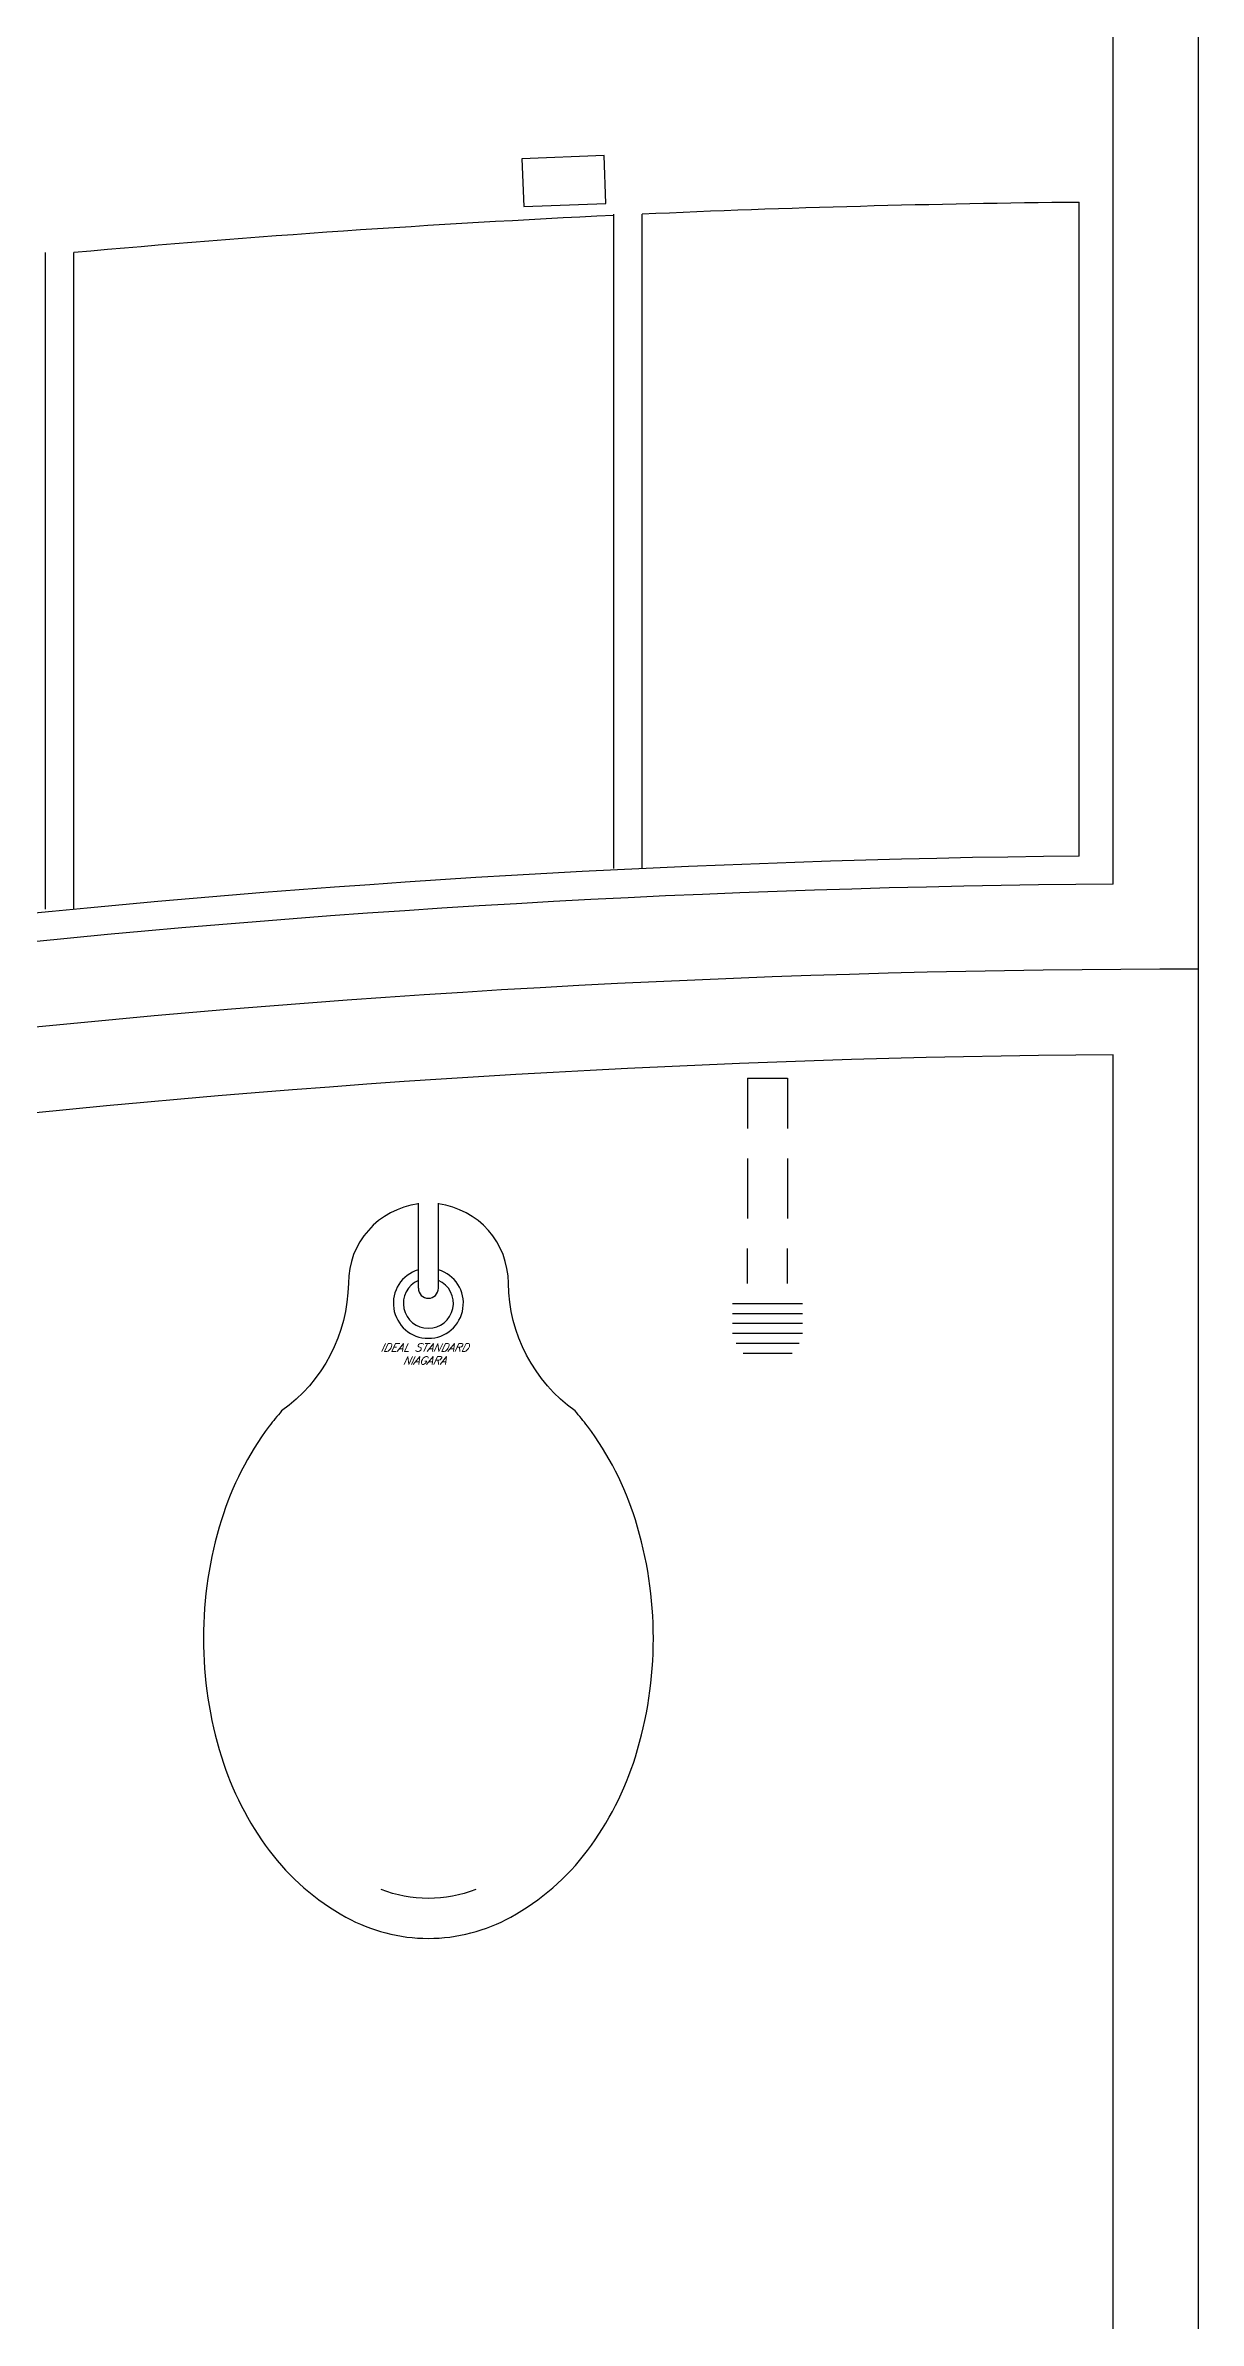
# Model space of a CAD drawing. Header units: millimetres. Extents: x 209.8 to 281.8, y 45 to 110.
# Drawn here: x 226.591 to 227.605, y 90.645 to 92.646 of the extents above; entities that cross this region are included whole.
import ezdxf
from ezdxf.enums import TextEntityAlignment as Align

# ---------------------------------------------------------------- set-up
doc = ezdxf.new("R2010")
doc.units = ezdxf.units.MM
doc.header["$LTSCALE"] = 0.65
for name, color, linetype in [('mobiliario', 30, 'Continuous'), ('murodelgado', 1, 'Continuous'), ('murosgrueso', 5, 'Continuous')]:
    doc.layers.add(name, color=color, linetype=linetype)
doc.styles.add('ROMANS', font='romans', dxfattribs={"height": 0.25})

msp = doc.modelspace()

# ---------------------------------------------------------------- linework, layer by layer
at = {"layer": 'mobiliario'}
for p, q in [((227.0905, 91.9217), (227.0905, 92.4973)), ((227.1155, 91.9217), (227.1155, 92.4973)), ((227.4999, 91.9327), (227.4999, 92.5077)), ((226.5905, 91.8859), (226.5905, 92.4635)), ((226.6155, 91.8859), (226.6155, 92.4635)), ((227.2083, 91.7372), (227.2083, 91.6932)), ((227.2083, 91.7372), (227.2435, 91.7372)), ((227.2435, 91.7372), (227.2435, 91.6932)), ((227.2083, 91.6668), (227.2083, 91.614)), ((227.2435, 91.6668), (227.2435, 91.614)), ((226.9186, 91.5525), (226.9186, 91.6273)), ((226.9362, 91.5525), (226.9362, 91.6273)), ((227.2083, 91.5568), (227.2083, 91.5876)), ((227.2435, 91.5568), (227.2435, 91.5876)), ((227.1951, 91.5392), (227.2567, 91.5392)), ((227.1951, 91.5304), (227.2567, 91.5304)), ((227.1951, 91.5217), (227.2567, 91.5217)), ((227.1951, 91.5129), (227.2567, 91.5129)), ((227.1981, 91.5041), (227.2537, 91.5041)), ((227.2043, 91.4953), (227.2474, 91.4953))]:
    msp.add_line(p, q, dxfattribs=at)
msp.add_lwpolyline([(227.082, 92.5488), (227.0097, 92.546), (227.0114, 92.5039), (227.0836, 92.5067)], close=True, dxfattribs=at)
for points in [[(226.9186, 91.6267, 0.377964), (226.857, 91.5569, -0.238587), (226.7983, 91.4446, 0.020236), (226.7874, 91.4312, 0.085783), (226.7453, 91.3487, 0.075445), (226.7295, 91.2446, 0.075445), (226.7453, 91.1405, 0.085783), (226.7874, 91.058, 0.10607), (226.8548, 90.9994, 0.126822), (226.9274, 90.9807, 0.126822), (227, 90.9994, 0.10607), (227.0674, 91.058, 0.085783), (227.1096, 91.1405, 0.075445), (227.1254, 91.2446, 0.075445), (227.1096, 91.3487, 0.085783), (227.0674, 91.4312, 0.020236), (227.0565, 91.4446, -0.238587), (226.9978, 91.5569, 0.377964), (226.9362, 91.6267)], [(226.9274, 91.0159, -0.092873), (226.8858, 91.0237, -0.10607)], [(226.9691, 91.0237, -0.092873), (226.9274, 91.0159, -0.126822)]]:
    msp.add_lwpolyline(points, format="xyb", dxfattribs=at)
for centre, radius, start, end in [((227.605, 81.5449), 10.9633, 92.68973, 95.1782), ((227.605, 81.5449), 10.9633, 90.54926, 92.55894), ((227.605, 81.5699), 10.3633, 90.58106, 112.64133), ((226.9274, 91.5393), 0.0308, 106.6015, 73.3985), ((226.9274, 91.5393), 0.022, 113.5782, 66.4218), ((226.9274, 91.5525), 0.0088, 180, 0)]:
    msp.add_arc(centre, radius, start, end, dxfattribs=at)
at = {"layer": 'murodelgado'}
for p, q in [((227.53, 91.9079), (227.53, 95.858)), ((227.53, 86.9603), (227.53, 91.7579))]:
    msp.add_line(p, q, dxfattribs=at)
for radius, start, end in [(10.3633, 90.41466, 113.60633), (10.2133, 90.42075, 113.9746)]:
    msp.add_arc((227.605, 81.5449), radius, start, end, dxfattribs=at)
at = {"layer": 'murosgrueso'}
msp.add_line((227.605, 86.8853), (227.605, 95.8582), dxfattribs=at)
msp.add_arc((227.605, 81.5449), 10.2883, 90, 114.24626, dxfattribs=at)

# ---------------------------------------------------------------- texts
at = {"layer": 'mobiliario', "style": 'ROMANS', "oblique": 25}
for s, height, p in [('IDEAL STANDARD', 0.007038, (226.9238, 91.5005)), ('NIAGARA', 0.00704, (226.9238, 91.4891))]:
    msp.add_text(s, height=height, dxfattribs=at).set_placement(p, align=Align.MIDDLE)

doc.saveas('drawing.dxf')
